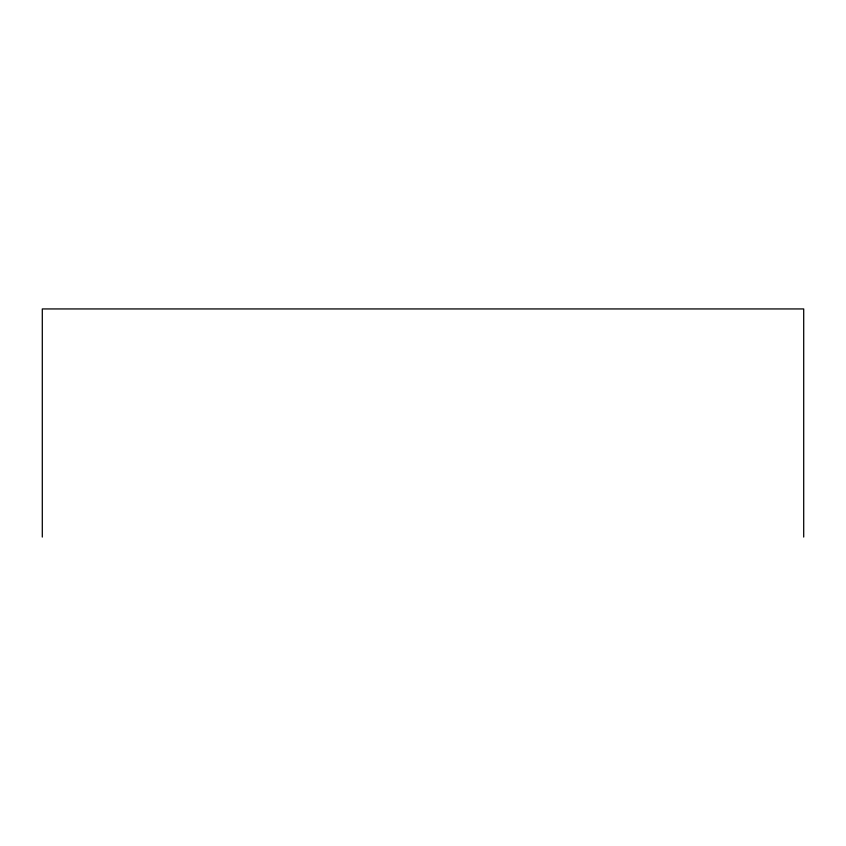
<?xml version="1.0" encoding="UTF-8"?>
<svg xmlns="http://www.w3.org/2000/svg" width="846" height="846" viewBox="0 0 846 846"><rect width="100%" height="100%" fill="white"/><g stroke="black" fill="none" stroke-linecap="round" stroke-linejoin="round"><path stroke-width="1.27" d="M803.7 537.062L803.7 308.938L42.3 308.938L42.3 537.062"/></g></svg>
